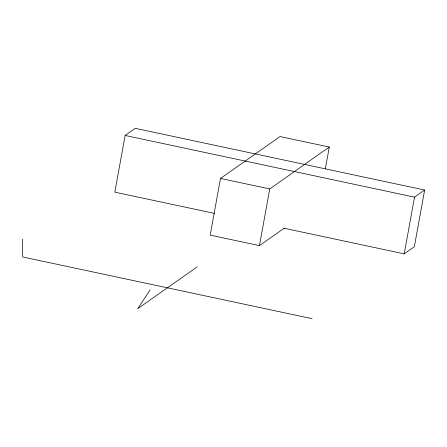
<?xml version="1.0" encoding="UTF-8"?>
<svg xmlns="http://www.w3.org/2000/svg" width="447" height="447" viewBox="0 0 447 447"><rect width="100%" height="100%" fill="white"/><g stroke="black" fill="none" stroke-linecap="round" stroke-linejoin="round"><path stroke-width="0.67" d="M284.091 228.238L404.211 253.846L414.347 246.716L424.65 190.025L135.262 128.328L125.132 135.463L114.829 192.149L214.476 213.398M325.315 168.905L329.288 147.046L280.029 136.547L220.494 178.442L210.191 235.128L259.45 245.632L284.398 228.076M259.45 245.632L269.753 188.941L329.288 147.046M404.211 253.846L414.514 197.155L424.65 190.025M150.069 289.974L137.631 308.771L197.172 266.876M125.132 135.463L414.514 197.155M220.494 178.442L269.753 188.941M312.095 318.672L22.708 256.975L22.35 239.218"/></g></svg>
